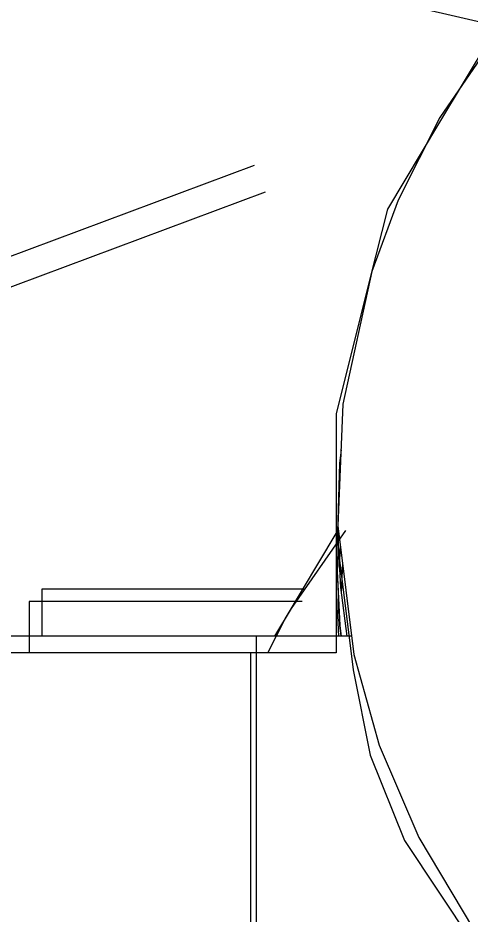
# Model space of a CAD drawing. Extents: x 3 to 592, y 5 to 207.
# Drawn here: x 119.533 to 120.47, y 53.997 to 55.852 of the extents above; entities that cross this region are included whole.
import ezdxf

# ---------------------------------------------------------------- set-up
doc = ezdxf.new("R2010")
doc.units = 0
doc.layers.get('0').update_dxf_attribs({"linetype": 'CONTINUOUS'})

msp = doc.modelspace()

# ---------------------------------------------------------------- linework, layer by layer
at = {"color": 7}
for points in [[(107.773611, 58.772778), (127.070556, 54.327778)], [(120.544167, 55.844722), (120.508889, 55.809444), (120.403056, 55.633056), (120.297222, 55.456667), (120.261944, 55.315556), (120.191389, 55.033333), (120.191389, 54.786389), (120.226667, 54.504167), (120.261944, 54.327778), (120.3325, 54.151389), (120.473611, 53.939722), (120.685278, 53.692778), (120.720556, 53.692778)], [(120.549705, 55.849943), (120.5363, 55.835832), (120.405772, 55.646038), (120.319694, 55.474941), (120.265014, 55.327479), (120.205394, 55.053724), (120.194811, 54.802193), (120.227972, 54.535846), (120.280536, 54.348874), (120.362028, 54.157668), (120.475622, 53.968227), (120.696108, 53.716343), (120.723272, 53.696235)], [(120.549705, 55.849943), (120.5363, 55.835832), (120.405772, 55.646038), (120.319694, 55.474941), (120.265014, 55.327479), (120.205394, 55.053724), (120.194811, 54.802193), (120.227972, 54.535846), (120.280536, 54.348874), (120.362028, 54.157668), (120.475622, 53.968227), (120.696108, 53.716343), (120.723272, 53.696235)], [(120.549705, 55.849943), (120.5363, 55.835832), (120.405772, 55.646038), (120.319694, 55.474941), (120.265014, 55.327479), (120.205394, 55.053724), (120.194811, 54.802193), (120.227972, 54.535846), (120.280536, 54.348874), (120.362028, 54.157668), (120.475622, 53.968227), (120.696108, 53.716343), (120.723272, 53.696235)], [(120.549705, 55.849943), (120.5363, 55.835832), (120.405772, 55.646038), (120.319694, 55.474941), (120.265014, 55.327479), (120.205394, 55.053724), (120.194811, 54.802193), (120.227972, 54.535846), (120.280536, 54.348874), (120.362028, 54.157668), (120.475622, 53.968227), (120.696108, 53.716343), (120.723272, 53.696235)], [(118.832346, 55.10398), (120.022329, 55.547649)], [(118.832346, 55.10398), (120.022329, 55.547649)], [(120.044509, 55.491434), (118.854527, 55.047766)], [(120.044509, 55.491434), (118.854527, 55.047766)], [(120.201443, 54.958827), (120.197915, 54.931663), (120.194035, 54.789141), (120.200032, 54.674841), (120.213085, 54.573593)], [(120.201443, 54.958827), (120.197915, 54.931663), (120.194035, 54.789141), (120.200032, 54.674841), (120.213085, 54.573593)], [(120.201443, 54.958827), (120.197915, 54.931663), (120.194035, 54.789141), (120.200032, 54.674841), (120.213085, 54.573593)], [(120.201443, 54.958827), (120.197915, 54.931663), (120.194035, 54.789141), (120.200032, 54.674841), (120.213085, 54.573593)], [(120.191389, 54.9275), (120.191389, 54.786389), (120.191389, 54.645278), (120.191389, 54.539444)], [(120.050278, 54.539444), (120.085556, 54.61), (120.191389, 54.786389)], [(120.064459, 54.573664), (120.099032, 54.631167), (120.211568, 54.792033)], [(120.064459, 54.573664), (120.099032, 54.631167), (120.211568, 54.792033)], [(120.064459, 54.573664), (120.099032, 54.631167), (120.211568, 54.792033)], [(120.064459, 54.573664), (120.099032, 54.631167), (120.211568, 54.792033)], [(120.191389, 54.786389), (120.191389, 54.680556), (120.191389, 54.574722), (120.191389, 54.539444)], [(120.196151, 54.790622), (120.193682, 54.708072), (120.198621, 54.596242), (120.201443, 54.573664)], [(120.196151, 54.790622), (120.193682, 54.708072), (120.198621, 54.596242), (120.201443, 54.573664)], [(120.195305, 54.762012), (120.193541, 54.708037), (120.19848, 54.596559), (120.201302, 54.573629)], [(120.195305, 54.762012), (120.193541, 54.708037), (120.19848, 54.596559), (120.201302, 54.573629)], [(120.199856, 54.761201), (120.197739, 54.714281)], [(120.199856, 54.761201), (120.197739, 54.714281)], [(120.191389, 54.751111), (120.191389, 54.680556)], [(120.20423, 54.726452), (120.201408, 54.662952)], [(120.20423, 54.726452), (120.201408, 54.662952)], [(120.191389, 54.715833), (120.191389, 54.645278)], [(120.124608, 54.670889), (119.582389, 54.670889)], [(120.124608, 54.670889), (119.582389, 54.670889)], [(120.124608, 54.670889), (119.582389, 54.670889)], [(120.124608, 54.670889), (119.582389, 54.670889)], [(119.582459, 54.670889), (119.582459, 54.639492), (119.582459, 54.594689), (119.582459, 54.573523)], [(119.582459, 54.670889), (119.582459, 54.639492), (119.582459, 54.594689), (119.582459, 54.573523)], [(119.582459, 54.670889), (119.582459, 54.639492), (119.582459, 54.594689), (119.582459, 54.573523)], [(119.582459, 54.670889), (119.582459, 54.639492), (119.582459, 54.594689), (119.582459, 54.573523)], [(120.195693, 54.66274), (120.193929, 54.616879), (120.196046, 54.573487)], [(120.195693, 54.66274), (120.193929, 54.616879), (120.196046, 54.573487)], [(120.195693, 54.66274), (120.193929, 54.616879), (120.196046, 54.573487)], [(120.195693, 54.66274), (120.193929, 54.616879), (120.196046, 54.573487)], [(120.120833, 54.645278), (119.556389, 54.645278)], [(119.556389, 54.645278), (119.556389, 54.61), (119.556389, 54.574722), (119.556389, 54.539444)], [(120.191389, 54.645278), (120.191389, 54.61), (120.191389, 54.539444)], [(120.026889, 54.573664), (119.918586, 54.573664), (119.814164, 54.573664), (119.718208, 54.573664), (119.633894, 54.573664), (119.565103, 54.573664), (119.513597, 54.573664), (119.481847, 54.573664), (119.471264, 54.573664)], [(120.026889, 54.573664), (119.918586, 54.573664), (119.814164, 54.573664), (119.718208, 54.573664), (119.633894, 54.573664), (119.565103, 54.573664), (119.513597, 54.573664), (119.481847, 54.573664), (119.471264, 54.573664)], [(120.026889, 54.573664), (119.918586, 54.573664), (119.814164, 54.573664), (119.718208, 54.573664), (119.633894, 54.573664), (119.565103, 54.573664), (119.513597, 54.573664), (119.481847, 54.573664), (119.471264, 54.573664)], [(120.026889, 54.573664), (119.918586, 54.573664), (119.814164, 54.573664), (119.718208, 54.573664), (119.633894, 54.573664), (119.565103, 54.573664), (119.513597, 54.573664), (119.481847, 54.573664), (119.471264, 54.573664)], [(120.026889, 50.684783), (120.026889, 54.573805)], [(120.026889, 50.684783), (120.026889, 54.573805)], [(120.026889, 50.684783), (120.026889, 54.573805)], [(120.026889, 50.684783), (120.026889, 54.573805)], [(120.223386, 54.573664), (120.026889, 54.573664)], [(120.223386, 54.573664), (120.026889, 54.573664)], [(120.223386, 54.573664), (120.026889, 54.573664)], [(120.223386, 54.573664), (120.026889, 54.573664)], [(120.015, 54.539444), (119.909167, 54.539444), (119.803333, 54.539444), (119.6975, 54.539444), (119.626944, 54.539444), (119.556389, 54.539444), (119.485833, 54.539444), (119.450556, 54.539444)], [(120.015, 50.658889), (120.015, 54.539444)], [(120.191389, 54.539444), (120.015, 54.539444)]]:
    msp.add_lwpolyline(points, dxfattribs=at)

doc.saveas('drawing.dxf')
